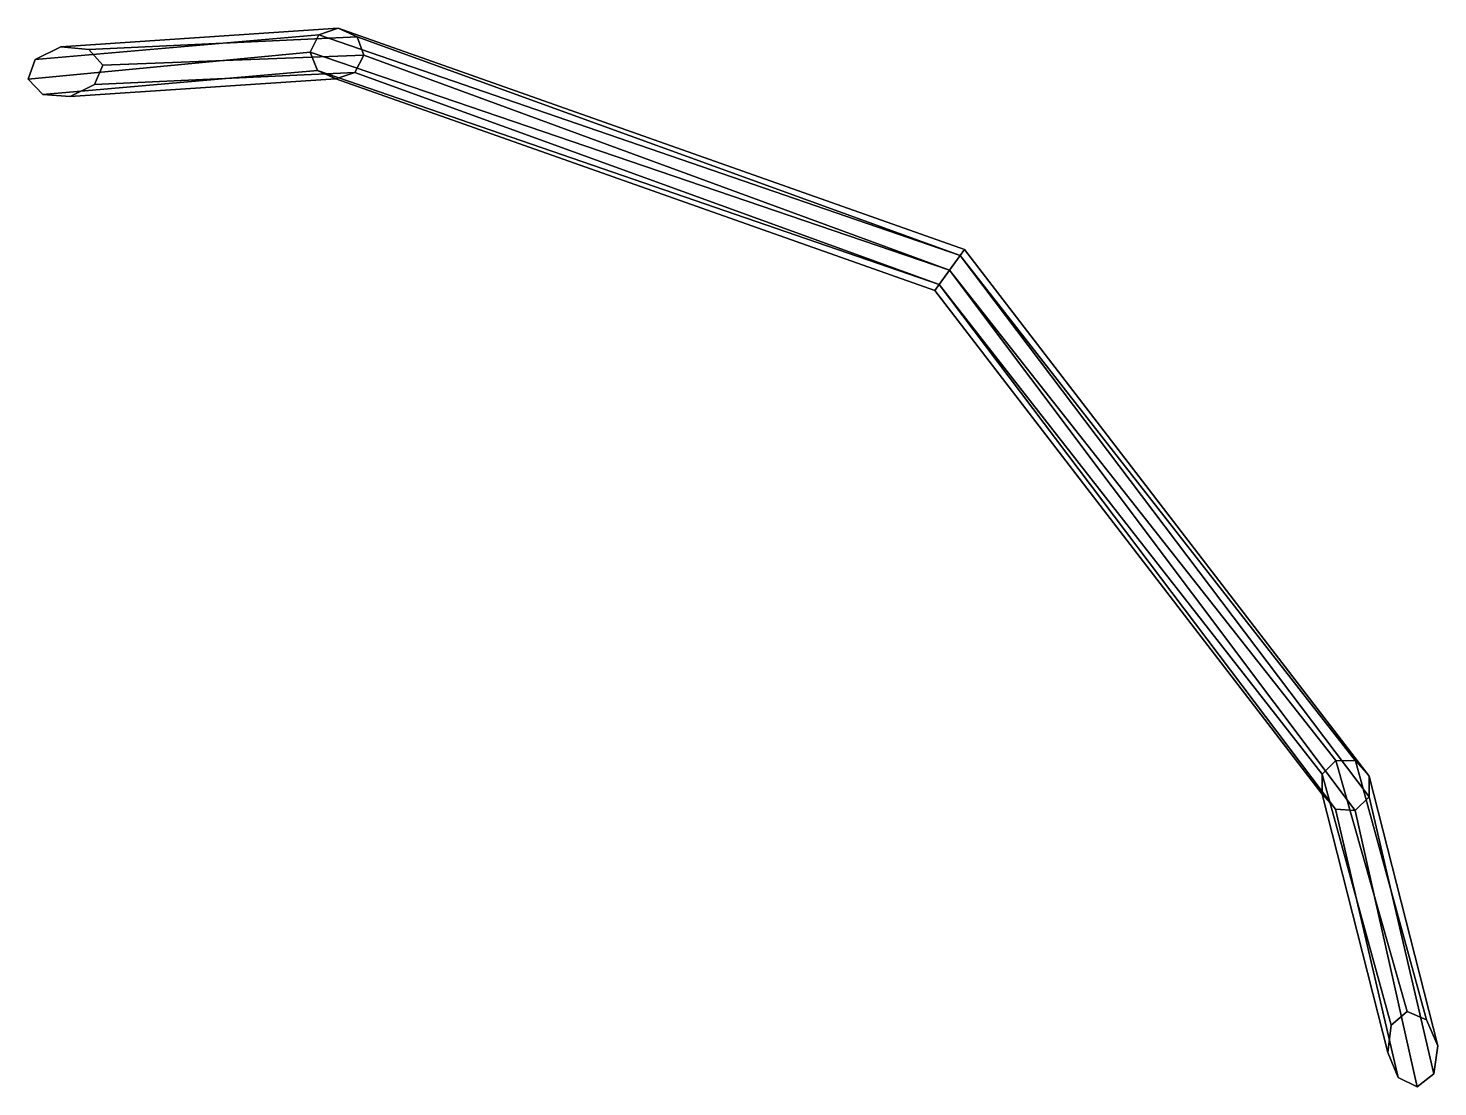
# Model space of a CAD drawing. Extents: x -6.5 to 30.4, y 2.9 to 30.6.
import ezdxf

# ---------------------------------------------------------------- set-up
doc = ezdxf.new("R2010")
doc.units = 0

msp = doc.modelspace()

# ---------------------------------------------------------------- linework, layer by layer
at = {"layer": 'Zagilsky2'}
for points in [[(0.866, 29.988, 31.273), (1.088, 30.449, 31.136), (-6.335, 29.802, 19.299), (-6.522, 29.283, 19.299)], [(-6.522, 29.283, 19.299), (-6.335, 29.802, 19.299), (1.088, 30.449, 7.461), (0.866, 29.988, 7.324)], [(1.088, 30.449, 31.136), (1.602, 30.62, 30.805), (-5.671, 30.133, 19.299), (-6.335, 29.802, 19.299)], [(-6.335, 29.802, 19.299), (-5.671, 30.133, 19.299), (1.602, 30.62, 7.792), (1.088, 30.449, 7.461)], [(1.602, 30.62, 30.805), (2.096, 30.396, 30.474), (-4.933, 30.066, 19.299), (-5.671, 30.133, 19.299)], [(-5.671, 30.133, 19.299), (-4.933, 30.066, 19.299), (2.096, 30.396, 8.123), (1.602, 30.62, 7.792)], [(2.096, 30.396, 30.474), (2.269, 29.914, 30.337), (-4.57, 29.65, 19.299), (-4.933, 30.066, 19.299)], [(-4.933, 30.066, 19.299), (-4.57, 29.65, 19.299), (2.269, 29.914, 8.26), (2.096, 30.396, 8.123)], [(17.616, 24.283, 36.234), (17.891, 24.662, 36.04), (1.088, 30.449, 31.136), (0.866, 29.988, 31.273)], [(0.866, 29.988, 7.324), (1.088, 30.449, 7.461), (17.891, 24.662, 2.558), (17.616, 24.283, 2.364)], [(17.891, 24.662, 36.04), (18.005, 24.819, 35.571), (1.602, 30.62, 30.805), (1.088, 30.449, 31.136)], [(1.088, 30.449, 7.461), (1.602, 30.62, 7.792), (18.005, 24.819, 3.026), (17.891, 24.662, 2.558)], [(18.005, 24.819, 35.571), (17.891, 24.662, 35.103), (2.096, 30.396, 30.474), (1.602, 30.62, 30.805)], [(1.602, 30.62, 7.792), (2.096, 30.396, 8.123), (17.891, 24.662, 3.494), (18.005, 24.819, 3.026)], [(17.891, 24.662, 35.103), (17.616, 24.283, 34.909), (2.269, 29.914, 30.337), (2.096, 30.396, 30.474)], [(2.096, 30.396, 8.123), (2.269, 29.914, 8.26), (17.616, 24.283, 3.688), (17.891, 24.662, 3.494)], [(1.055, 29.513, 31.136), (0.866, 29.988, 31.273), (-6.522, 29.283, 19.299), (-6.14, 28.886, 19.299)], [(-6.14, 28.886, 19.299), (-6.522, 29.283, 19.299), (0.866, 29.988, 7.324), (1.055, 29.513, 7.461)], [(2.269, 29.914, 30.337), (2.031, 29.462, 30.474), (-4.781, 29.142, 19.299), (-4.57, 29.65, 19.299)], [(-4.57, 29.65, 19.299), (-4.781, 29.142, 19.299), (2.031, 29.462, 8.123), (2.269, 29.914, 8.26)], [(17.341, 23.904, 36.04), (17.616, 24.283, 36.234), (0.866, 29.988, 31.273), (1.055, 29.513, 31.136)], [(1.055, 29.513, 7.461), (0.866, 29.988, 7.324), (17.616, 24.283, 2.364), (17.341, 23.904, 2.558)], [(17.616, 24.283, 34.909), (17.341, 23.904, 35.103), (2.031, 29.462, 30.474), (2.269, 29.914, 30.337)], [(2.269, 29.914, 8.26), (2.031, 29.462, 8.123), (17.341, 23.904, 3.494), (17.616, 24.283, 3.688)], [(1.533, 29.298, 30.805), (1.055, 29.513, 31.136), (-6.14, 28.886, 19.299), (-5.426, 28.832, 19.299)], [(-5.426, 28.832, 19.299), (-6.14, 28.886, 19.299), (1.055, 29.513, 7.461), (1.533, 29.298, 7.792)], [(2.031, 29.462, 30.474), (1.533, 29.298, 30.805), (-5.426, 28.832, 19.299), (-4.781, 29.142, 19.299)], [(-4.781, 29.142, 19.299), (-5.426, 28.832, 19.299), (1.533, 29.298, 7.792), (2.031, 29.462, 8.123)], [(17.227, 23.747, 35.571), (17.341, 23.904, 36.04), (1.055, 29.513, 31.136), (1.533, 29.298, 30.805)], [(1.533, 29.298, 7.792), (1.055, 29.513, 7.461), (17.341, 23.904, 2.558), (17.227, 23.747, 3.026)], [(17.341, 23.904, 35.103), (17.227, 23.747, 35.571), (1.533, 29.298, 30.805), (2.031, 29.462, 30.474)], [(2.031, 29.462, 8.123), (1.533, 29.298, 7.792), (17.227, 23.747, 3.026), (17.341, 23.904, 3.494)], [(28.607, 10.485, 31.136), (28.611, 11.027, 30.805), (18.005, 24.819, 35.571), (17.891, 24.662, 36.04)], [(28.611, 11.027, 30.805), (28.245, 11.426, 30.474), (17.891, 24.662, 35.103), (18.005, 24.819, 35.571)], [(17.891, 24.662, 2.558), (18.005, 24.819, 3.026), (28.611, 11.027, 7.792), (28.607, 10.485, 7.461)], [(18.005, 24.819, 3.026), (17.891, 24.662, 3.494), (28.245, 11.426, 8.123), (28.611, 11.027, 7.792)], [(28.238, 10.13, 31.273), (28.607, 10.485, 31.136), (17.891, 24.662, 36.04), (17.616, 24.283, 36.234)], [(28.245, 11.426, 30.474), (27.733, 11.441, 30.337), (17.616, 24.283, 34.909), (17.891, 24.662, 35.103)], [(17.616, 24.283, 2.364), (17.891, 24.662, 2.558), (28.607, 10.485, 7.461), (28.238, 10.13, 7.324)], [(17.891, 24.662, 3.494), (17.616, 24.283, 3.688), (27.733, 11.441, 8.26), (28.245, 11.426, 8.123)], [(27.733, 11.441, 30.337), (27.376, 11.075, 30.474), (17.341, 23.904, 35.103), (17.616, 24.283, 34.909)], [(27.728, 10.163, 31.136), (28.238, 10.13, 31.273), (17.616, 24.283, 36.234), (17.341, 23.904, 36.04)], [(17.616, 24.283, 3.688), (17.341, 23.904, 3.494), (27.376, 11.075, 8.123), (27.733, 11.441, 8.26)], [(17.341, 23.904, 2.558), (17.616, 24.283, 2.364), (28.238, 10.13, 7.324), (27.728, 10.163, 7.461)], [(27.376, 11.075, 30.474), (27.375, 10.551, 30.805), (17.227, 23.747, 35.571), (17.341, 23.904, 35.103)], [(27.375, 10.551, 30.805), (27.728, 10.163, 31.136), (17.341, 23.904, 36.04), (17.227, 23.747, 35.571)], [(17.341, 23.904, 3.494), (17.227, 23.747, 3.026), (27.375, 10.551, 7.792), (27.376, 11.075, 8.123)], [(17.227, 23.747, 3.026), (17.341, 23.904, 2.558), (27.728, 10.163, 7.461), (27.375, 10.551, 7.792)], [(29.604, 4.859, 19.299), (29.187, 4.5, 19.299), (27.376, 11.075, 30.474), (27.733, 11.441, 30.337)], [(27.733, 11.441, 8.26), (27.376, 11.075, 8.123), (29.187, 4.5, 19.299), (29.604, 4.859, 19.299)], [(30.112, 4.643, 19.299), (29.604, 4.859, 19.299), (27.733, 11.441, 30.337), (28.245, 11.426, 30.474)], [(28.245, 11.426, 8.123), (27.733, 11.441, 8.26), (29.604, 4.859, 19.299), (30.112, 4.643, 19.299)], [(30.405, 3.962, 19.299), (30.112, 4.643, 19.299), (28.245, 11.426, 30.474), (28.611, 11.027, 30.805)], [(28.611, 11.027, 7.792), (28.245, 11.426, 8.123), (30.112, 4.643, 19.299), (30.405, 3.962, 19.299)], [(29.187, 4.5, 19.299), (29.092, 3.79, 19.299), (27.375, 10.551, 30.805), (27.376, 11.075, 30.474)], [(27.376, 11.075, 8.123), (27.375, 10.551, 7.792), (29.092, 3.79, 19.299), (29.187, 4.5, 19.299)], [(30.297, 3.228, 19.299), (30.405, 3.962, 19.299), (28.611, 11.027, 30.805), (28.607, 10.485, 31.136)], [(28.607, 10.485, 7.461), (28.611, 11.027, 7.792), (30.405, 3.962, 19.299), (30.297, 3.228, 19.299)], [(29.092, 3.79, 19.299), (29.365, 3.129, 19.299), (27.728, 10.163, 31.136), (27.375, 10.551, 30.805)], [(27.375, 10.551, 7.792), (27.728, 10.163, 7.461), (29.365, 3.129, 19.299), (29.092, 3.79, 19.299)], [(29.861, 2.889, 19.299), (30.297, 3.228, 19.299), (28.607, 10.485, 31.136), (28.238, 10.13, 31.273)], [(28.238, 10.13, 7.324), (28.607, 10.485, 7.461), (30.297, 3.228, 19.299), (29.861, 2.889, 19.299)], [(29.365, 3.129, 19.299), (29.861, 2.889, 19.299), (28.238, 10.13, 31.273), (27.728, 10.163, 31.136)], [(27.728, 10.163, 7.461), (28.238, 10.13, 7.324), (29.861, 2.889, 19.299), (29.365, 3.129, 19.299)]]:
    msp.add_3dface(points, dxfattribs=at)

doc.saveas('drawing.dxf')
